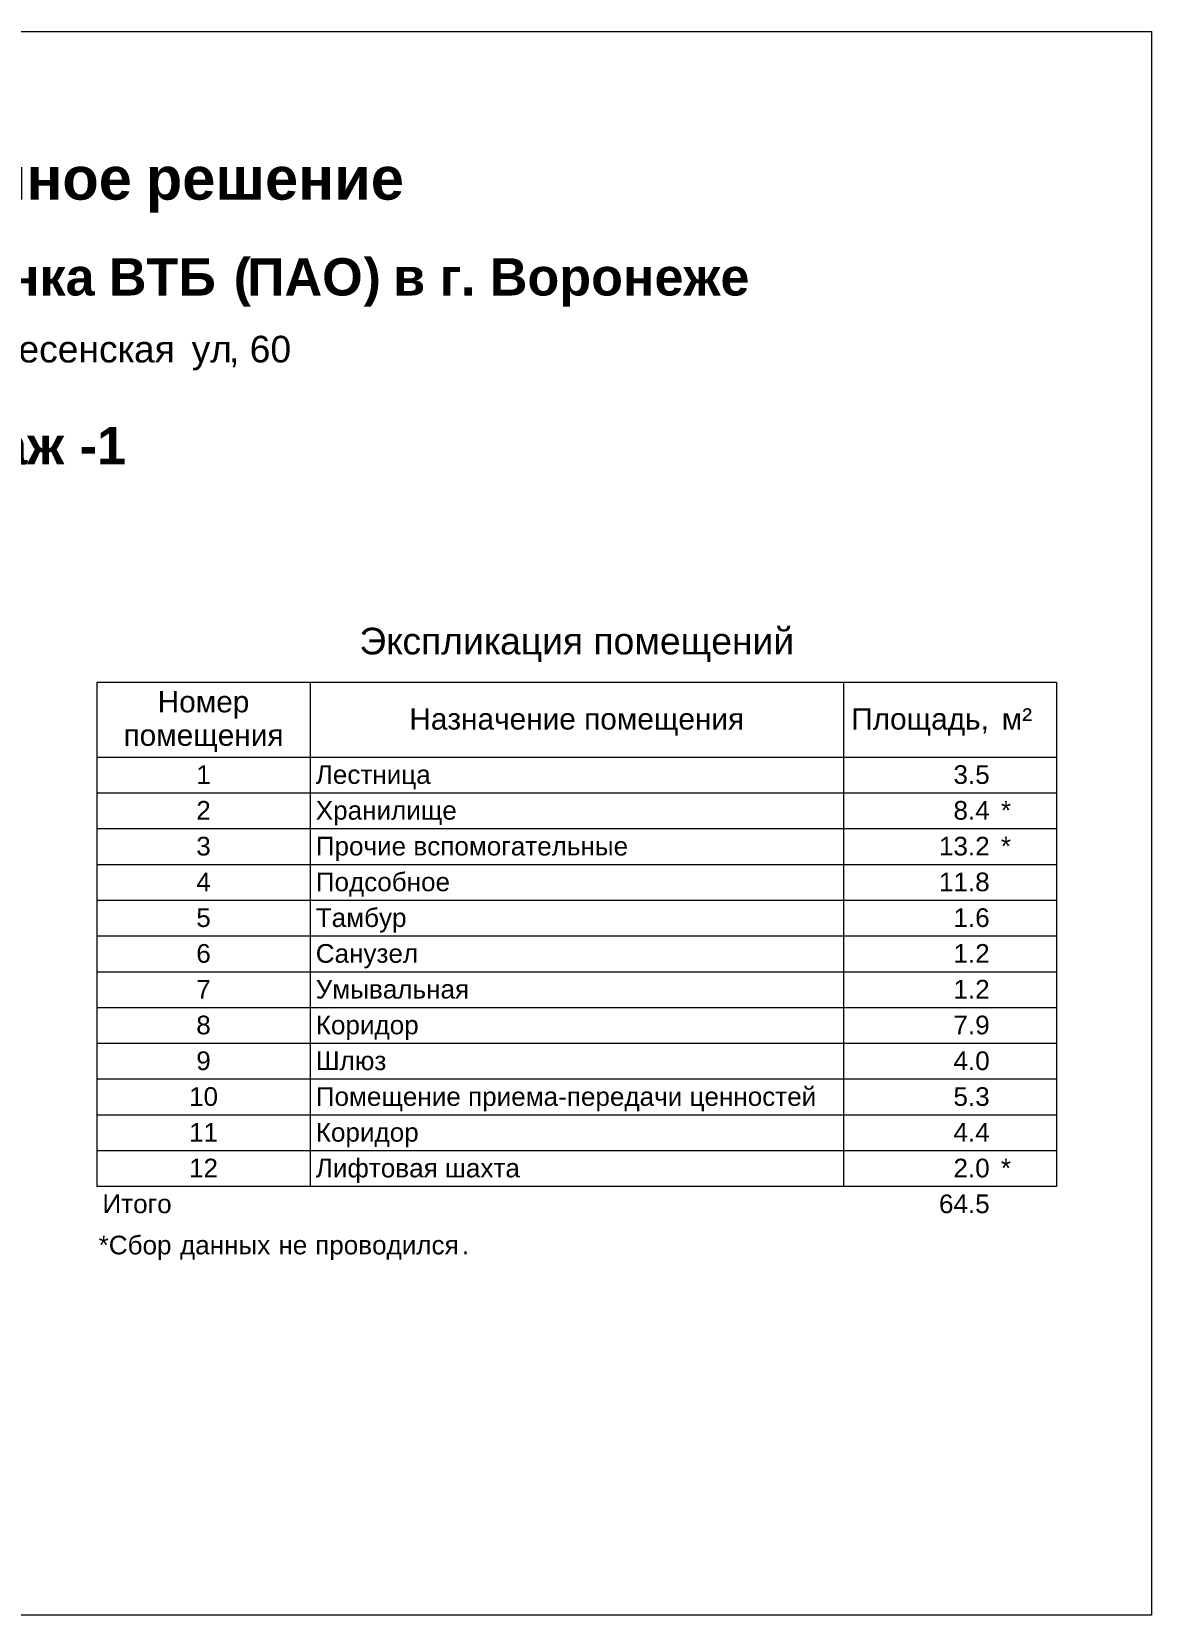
# Model space of a CAD drawing. Header units: metres. Extents: x 13252 to 55252, y 8993 to 38693.
# Drawn here: x 34252 to 55252, y 8993 to 38693 of the extents above; entities that cross this region are included whole.
import ezdxf

# ---------------------------------------------------------------- set-up
doc = ezdxf.new("R2010")
doc.units = ezdxf.units.M
doc.layers.add('Марки помещений', color=7, linetype='Continuous', lineweight=9)
doc.layers.add('Основные надписи', color=7, linetype='Continuous', lineweight=9)
doc.styles.add('Arial_2', font='arial.ttf', dxfattribs={"height": 3.5})
doc.styles.add('Arial_3', font='arial.ttf', dxfattribs={"height": 5})
doc.styles.add('Arial_4', font='arial.ttf', dxfattribs={"height": 4})
doc.styles.add('Arial_B', font='arialbd.ttf', dxfattribs={"height": 8})
doc.styles.add('Arial_B_1', font='arialbd.ttf', dxfattribs={"height": 7})

# ---------------------------------------------------------------- blocks, each defined once
blk = doc.blocks.new('Рамка - А3-600138-г_Рязань_ Вознесенская ул_ 60')
at = {"layer": 'Основные надписи'}
for p, q in [((-192, 148.5), (228, 148.5)), ((228, 148.5), (228, -148.5)), ((228, -148.5), (-192, -148.5))]:
    blk.add_line(p, q, dxfattribs=at)
blk = doc.blocks.new('Марка_Лист')
at = {"layer": 'Основные надписи', "char_height": 8, "attachment_point": 1, "style": 'Arial_B'}
for s, insert, width in [('Планировочное', (-69.8, -8.51), 106.7848), ('\\fArial|b1|i0|c204|p34|; ', (18.3, -8.51), 3.7679), ('решение', (21.41, -8.51), 58.2025)]:
    blk.add_mtext(s, dxfattribs=dict(at, insert=insert, width=width))

msp = doc.modelspace()

# ---------------------------------------------------------------- linework, layer by layer
at = {"layer": 'Основные надписи'}
for p, q in [((35475, 26496), (35475, 25082)), ((35475, 26496), (53475, 26496)), ((39475, 26496), (39475, 25082)), ((49475, 26496), (49475, 25082)), ((53475, 26496), (53475, 25082)), ((39475, 25082), (35475, 25082)), ((35475, 25082), (35475, 24412)), ((49475, 25082), (39475, 25082)), ((39475, 25082), (39475, 24412)), ((52325, 25082), (49475, 25082)), ((49475, 25082), (49475, 24412)), ((53475, 25082), (52325, 25082)), ((53475, 25082), (53475, 24412)), ((39475, 24412), (35475, 24412)), ((35475, 24412), (35475, 23741)), ((49475, 24412), (39475, 24412)), ((39475, 24412), (39475, 23741)), ((52325, 24412), (49475, 24412)), ((49475, 24412), (49475, 23741)), ((53475, 24412), (52325, 24412)), ((53475, 24412), (53475, 23741)), ((39475, 23741), (35475, 23741)), ((35475, 23741), (35475, 23070)), ((49475, 23741), (39475, 23741)), ((39475, 23741), (39475, 23070)), ((52325, 23741), (49475, 23741)), ((49475, 23741), (49475, 23070)), ((53475, 23741), (52325, 23741)), ((53475, 23741), (53475, 23070)), ((39475, 23070), (35475, 23070)), ((35475, 23070), (35475, 22399)), ((49475, 23070), (39475, 23070)), ((39475, 23070), (39475, 22399)), ((52325, 23070), (49475, 23070)), ((49475, 23070), (49475, 22399)), ((53475, 23070), (52325, 23070)), ((53475, 23070), (53475, 22399)), ((39475, 22399), (35475, 22399)), ((35475, 22399), (35475, 21728)), ((49475, 22399), (39475, 22399)), ((39475, 22399), (39475, 21728)), ((52325, 22399), (49475, 22399)), ((49475, 22399), (49475, 21728)), ((53475, 22399), (52325, 22399)), ((53475, 22399), (53475, 21728)), ((39475, 21728), (35475, 21728)), ((35475, 21728), (35475, 21057)), ((49475, 21728), (39475, 21728)), ((39475, 21728), (39475, 21057)), ((52325, 21728), (49475, 21728)), ((49475, 21728), (49475, 21057)), ((53475, 21728), (52325, 21728)), ((53475, 21728), (53475, 21057)), ((39475, 21057), (35475, 21057)), ((35475, 21057), (35475, 20387)), ((49475, 21057), (39475, 21057)), ((39475, 21057), (39475, 20387)), ((52325, 21057), (49475, 21057)), ((49475, 21057), (49475, 20387)), ((53475, 21057), (52325, 21057)), ((53475, 21057), (53475, 20387)), ((39475, 20387), (35475, 20387)), ((35475, 20387), (35475, 19716)), ((49475, 20387), (39475, 20387)), ((39475, 20387), (39475, 19716)), ((52325, 20387), (49475, 20387)), ((49475, 20387), (49475, 19716)), ((53475, 20387), (52325, 20387)), ((53475, 20387), (53475, 19716)), ((39475, 19716), (35475, 19716)), ((35475, 19716), (35475, 19045)), ((49475, 19716), (39475, 19716)), ((39475, 19716), (39475, 19045)), ((52325, 19716), (49475, 19716)), ((49475, 19716), (49475, 19045)), ((53475, 19716), (52325, 19716)), ((53475, 19716), (53475, 19045)), ((39475, 19045), (35475, 19045)), ((35475, 19045), (35475, 18374)), ((49475, 19045), (39475, 19045)), ((39475, 19045), (39475, 18374)), ((52325, 19045), (49475, 19045)), ((49475, 19045), (49475, 18374)), ((53475, 19045), (52325, 19045)), ((53475, 19045), (53475, 18374)), ((39475, 18374), (35475, 18374)), ((35475, 18374), (35475, 17703)), ((49475, 18374), (39475, 18374)), ((39475, 18374), (39475, 17703)), ((52325, 18374), (49475, 18374)), ((49475, 18374), (49475, 17703)), ((53475, 18374), (52325, 18374)), ((53475, 18374), (53475, 17703)), ((39475, 17703), (35475, 17703)), ((35475, 17703), (35475, 17032)), ((49475, 17703), (39475, 17703)), ((39475, 17703), (39475, 17032)), ((52325, 17703), (49475, 17703)), ((49475, 17703), (49475, 17032)), ((53475, 17703), (52325, 17703)), ((53475, 17703), (53475, 17032)), ((39475, 17032), (35475, 17032)), ((49475, 17032), (39475, 17032)), ((52325, 17032), (49475, 17032)), ((53475, 17032), (52325, 17032))]:
    msp.add_line(p, q, dxfattribs=at)

# ---------------------------------------------------------------- block references
at = {"layer": 'Основные надписи', "xscale": 100, "yscale": 100, "zscale": 100}
msp.add_blockref('Рамка - А3-600138-г_Рязань_ Вознесенская ул_ 60', (32452, 23843), dxfattribs=at)
at = {"layer": 'Основные надписи'}
ref = msp.add_blockref('Марка_Лист', (34252, 37193), dxfattribs=dict(at, xscale=100, yscale=100, zscale=100))
ref.add_attrib('UNKNOWN0', 'ОО', (20701, 33744), dxfattribs={"layer": '0', "height": 700, "style": 'Arial_B_1'})
ref.add_attrib('UNKNOWN1', 'в', (22451, 33744), dxfattribs={"layer": '0', "height": 700, "style": 'Arial_B_1'})
ref.add_attrib('UNKNOWN2', 'г', (23324, 33744), dxfattribs={"layer": '0', "height": 700, "style": 'Arial_B_1'})
ref.add_attrib('UNKNOWN3', '.', (23722, 33744), dxfattribs={"layer": '0', "height": 700, "style": 'Arial_B_1'})
ref.add_attrib('UNKNOWN4', 'Рязани', (24264, 33744), dxfattribs={"layer": '0', "height": 700, "style": 'Arial_B_1'})
ref.add_attrib('UNKNOWN5', 'Филиала', (27990, 33744), dxfattribs={"layer": '0', "height": 700, "style": 'Arial_B_1'})
ref.add_attrib('UNKNOWN6', 'Банка', (32562, 33744), dxfattribs={"layer": '0', "height": 700, "style": 'Arial_B_1'})
ref.add_attrib('UNKNOWN7', 'ВТБ', (35700, 33744), dxfattribs={"layer": '0', "height": 700, "style": 'Arial_B_1'})
ref.add_attrib('UNKNOWN8', ' (', (37769, 33744), dxfattribs={"layer": '0', "height": 700, "style": 'Arial_B_1'})
ref.add_attrib('UNKNOWN9', 'ПАО', (38291, 33744), dxfattribs={"layer": '0', "height": 700, "style": 'Arial_B_1'})
ref.add_attrib('UNKNOWN10', ')', (40476, 33744), dxfattribs={"layer": '0', "height": 700, "style": 'Arial_B_1'})
ref.add_attrib('UNKNOWN11', 'в', (41031, 33744), dxfattribs={"layer": '0', "height": 700, "style": 'Arial_B_1'})
ref.add_attrib('UNKNOWN12', 'г', (41904, 33744), dxfattribs={"layer": '0', "height": 700, "style": 'Arial_B_1'})
ref.add_attrib('UNKNOWN13', '.', (42303, 33744), dxfattribs={"layer": '0', "height": 700, "style": 'Arial_B_1'})
ref.add_attrib('UNKNOWN14', 'Воронеже', (42844, 33744), dxfattribs={"layer": '0', "height": 700, "style": 'Arial_B_1'})
ref.add_attrib('UNKNOWN15', 'Этаж', (32449, 30578), dxfattribs={"layer": '0', "height": 700, "style": 'Arial_B_1'})
ref.add_attrib('UNKNOWN16', ' -1', (34879, 30578), dxfattribs={"layer": '0', "height": 700, "style": 'Arial_B_1'})
ref.add_attrib('UNKNOWN17', 'г', (29259, 32489), dxfattribs={"layer": '0', "height": 500, "style": 'Arial_3'})
ref.add_attrib('UNKNOWN18', '.', (29500, 32489), dxfattribs={"layer": '0', "height": 500, "style": 'Arial_3'})
ref.add_attrib('UNKNOWN19', 'Рязань', (29708, 32489), dxfattribs={"layer": '0', "height": 500, "style": 'Arial_3'})
ref.add_attrib('UNKNOWN20', ',', (32039, 32489), dxfattribs={"layer": '0', "height": 500, "style": 'Arial_3'})
ref.add_attrib('UNKNOWN21', 'Вознесенская', (32443, 32489), dxfattribs={"layer": '0', "height": 500, "style": 'Arial_3'})
ref.add_attrib('UNKNOWN22', 'ул', (37252, 32489), dxfattribs={"layer": '0', "height": 500, "style": 'Arial_3'})
ref.add_attrib('UNKNOWN23', ', 60', (37953, 32489), dxfattribs={"layer": '0', "height": 500, "style": 'Arial_3'})
ref.add_attrib('UNKNOWN0', 'ОО', (20701, 33744), dxfattribs={"layer": '0', "height": 700, "style": 'Arial_B_1'})
ref.add_attrib('UNKNOWN1', 'в', (22451, 33744), dxfattribs={"layer": '0', "height": 700, "style": 'Arial_B_1'})
ref.add_attrib('UNKNOWN2', 'г', (23324, 33744), dxfattribs={"layer": '0', "height": 700, "style": 'Arial_B_1'})
ref.add_attrib('UNKNOWN3', '.', (23722, 33744), dxfattribs={"layer": '0', "height": 700, "style": 'Arial_B_1'})
ref.add_attrib('UNKNOWN4', 'Рязани', (24264, 33744), dxfattribs={"layer": '0', "height": 700, "style": 'Arial_B_1'})
ref.add_attrib('UNKNOWN5', 'Филиала', (27990, 33744), dxfattribs={"layer": '0', "height": 700, "style": 'Arial_B_1'})
ref.add_attrib('UNKNOWN6', 'Банка', (32562, 33744), dxfattribs={"layer": '0', "height": 700, "style": 'Arial_B_1'})
ref.add_attrib('UNKNOWN7', 'ВТБ', (35700, 33744), dxfattribs={"layer": '0', "height": 700, "style": 'Arial_B_1'})
ref.add_attrib('UNKNOWN8', ' (', (37769, 33744), dxfattribs={"layer": '0', "height": 700, "style": 'Arial_B_1'})
ref.add_attrib('UNKNOWN9', 'ПАО', (38291, 33744), dxfattribs={"layer": '0', "height": 700, "style": 'Arial_B_1'})
ref.add_attrib('UNKNOWN10', ')', (40476, 33744), dxfattribs={"layer": '0', "height": 700, "style": 'Arial_B_1'})
ref.add_attrib('UNKNOWN11', 'в', (41031, 33744), dxfattribs={"layer": '0', "height": 700, "style": 'Arial_B_1'})
ref.add_attrib('UNKNOWN12', 'г', (41904, 33744), dxfattribs={"layer": '0', "height": 700, "style": 'Arial_B_1'})
ref.add_attrib('UNKNOWN13', '.', (42303, 33744), dxfattribs={"layer": '0', "height": 700, "style": 'Arial_B_1'})
ref.add_attrib('UNKNOWN14', 'Воронеже', (42844, 33744), dxfattribs={"layer": '0', "height": 700, "style": 'Arial_B_1'})
ref.add_attrib('UNKNOWN15', 'Этаж', (32449, 30578), dxfattribs={"layer": '0', "height": 700, "style": 'Arial_B_1'})
ref.add_attrib('UNKNOWN16', ' -1', (34879, 30578), dxfattribs={"layer": '0', "height": 700, "style": 'Arial_B_1'})
ref.add_attrib('UNKNOWN17', 'г', (29259, 32489), dxfattribs={"layer": '0', "height": 500, "style": 'Arial_3'})
ref.add_attrib('UNKNOWN18', '.', (29500, 32489), dxfattribs={"layer": '0', "height": 500, "style": 'Arial_3'})
ref.add_attrib('UNKNOWN19', 'Рязань', (29708, 32489), dxfattribs={"layer": '0', "height": 500, "style": 'Arial_3'})
ref.add_attrib('UNKNOWN20', ',', (32039, 32489), dxfattribs={"layer": '0', "height": 500, "style": 'Arial_3'})
ref.add_attrib('UNKNOWN21', 'Вознесенская', (32443, 32489), dxfattribs={"layer": '0', "height": 500, "style": 'Arial_3'})
ref.add_attrib('UNKNOWN22', 'ул', (37252, 32489), dxfattribs={"layer": '0', "height": 500, "style": 'Arial_3'})
ref.add_attrib('UNKNOWN23', ', 60', (37953, 32489), dxfattribs={"layer": '0', "height": 500, "style": 'Arial_3'})

# ---------------------------------------------------------------- texts
at = {"layer": 'Марки помещений', "char_height": 350, "attachment_point": 1, "style": 'Arial_2'}
for s, insert, width in [('\\fArial|b0|i0|c204|p34|;*', (35507, 16112), 232.49), ('Сбор', (35698, 16112), 1451.05), ('данных', (37034, 16112), 2068.35), ('не', (38880, 16112), 665.4), ('проводился', (39568, 16112), 3335.02), ('\\fArial|b0|i0|c204|p34|;.', (42320, 16112), 168.35)]:
    msp.add_mtext(s, dxfattribs=dict(at, insert=insert, width=width))
at = {"layer": 'Основные надписи', "line_spacing_factor": 0.941778}
for s, insert, char_height, width, attachment_point, style in [('Экспликация помещений', (44475, 27514), 500, 9745.44, 2, 'Arial_3'), ('Номер\\Pпомещения', (37475, 26327), 400, 3589.53, 2, 'Arial_4'), ('Назначение помещения', (44475, 26004), 400, 7502.27, 2, 'Arial_4'), ('Площадь,', (52205, 26004), 400, 3080.24, 3, 'Arial_4'), ('м\\fArial|b0|i0|c238|p34|;²', (52445, 26004), 400, 680.69, 1, 'Arial_4'), ('\\fArial|b0|i0|c204|p34|;1', (37475, 24935), 350, 325.65, 2, 'Arial_2'), ('Лестница', (39580, 24935), 350, 2570.95, 1, 'Arial_2'), ('3.5', (52220, 24935), 350, 814.13, 3, 'Arial_2'), ('\\fArial|b0|i0|c204|p34|;2', (37475, 24264), 350, 325.65, 2, 'Arial_2'), ('Хранилище', (39580, 24264), 350, 3157.98, 1, 'Arial_2'), ('8.4', (52220, 24264), 350, 814.13, 3, 'Arial_2'), ('\\fArial|b0|i0|c204|p34|;*', (52430, 24264), 350, 227.1, 1, 'Arial_2'), ('\\fArial|b0|i0|c204|p34|;3', (37475, 23593), 350, 325.65, 2, 'Arial_2'), ('Прочие вспомогательные', (39580, 23593), 350, 7001.54, 1, 'Arial_2'), ('13.2', (52220, 23593), 350, 1139.79, 3, 'Arial_2'), ('\\fArial|b0|i0|c204|p34|;*', (52430, 23593), 350, 227.1, 1, 'Arial_2'), ('\\fArial|b0|i0|c204|p34|;4', (37475, 22922), 350, 325.65, 2, 'Arial_2'), ('Подсобное', (39580, 22922), 350, 3008.01, 1, 'Arial_2'), ('11.8', (52220, 22922), 350, 1139.79, 3, 'Arial_2'), ('\\fArial|b0|i0|c204|p34|;5', (37475, 22252), 350, 325.65, 2, 'Arial_2'), ('Тамбур', (39580, 22252), 350, 2022.48, 1, 'Arial_2'), ('1.6', (52220, 22252), 350, 814.13, 3, 'Arial_2'), ('\\fArial|b0|i0|c204|p34|;6', (37475, 21581), 350, 325.65, 2, 'Arial_2'), ('Санузел', (39580, 21581), 350, 2275.29, 1, 'Arial_2'), ('1.2', (52220, 21581), 350, 814.13, 3, 'Arial_2'), ('\\fArial|b0|i0|c204|p34|;7', (37475, 20910), 350, 325.65, 2, 'Arial_2'), ('Умывальная', (39580, 20910), 350, 3432.21, 1, 'Arial_2'), ('1.2', (52220, 20910), 350, 814.13, 3, 'Arial_2'), ('\\fArial|b0|i0|c204|p34|;8', (37475, 20239), 350, 325.65, 2, 'Arial_2'), ('Коридор', (39580, 20239), 350, 2305.28, 1, 'Arial_2'), ('7.9', (52220, 20239), 350, 814.13, 3, 'Arial_2'), ('\\fArial|b0|i0|c204|p34|;9', (37475, 19568), 350, 325.65, 2, 'Arial_2'), ('Шлюз', (39580, 19568), 350, 1576.85, 1, 'Arial_2'), ('4.0', (52220, 19568), 350, 814.13, 3, 'Arial_2'), ('10', (37475, 18897), 350, 651.31, 2, 'Arial_2'), ('Помещение приема-передачи ценностей', (39580, 18897), 350, 11217.9, 1, 'Arial_2'), ('5.3', (52220, 18897), 350, 814.13, 3, 'Arial_2'), ('11', (37475, 18226), 350, 651.31, 2, 'Arial_2'), ('Коридор', (39580, 18226), 350, 2305.28, 1, 'Arial_2'), ('4.4', (52220, 18226), 350, 814.13, 3, 'Arial_2'), ('12', (37475, 17556), 350, 651.31, 2, 'Arial_2'), ('Лифтовая шахта', (39580, 17556), 350, 4567.72, 1, 'Arial_2'), ('2.0', (52220, 17556), 350, 814.13, 3, 'Arial_2'), ('\\fArial|b0|i0|c204|p34|;*', (52430, 17556), 350, 227.1, 1, 'Arial_2'), ('Итого', (35580, 16885), 350, 1551.14, 1, 'Arial_2'), ('64.5', (52220, 16885), 350, 1139.79, 3, 'Arial_2')]:
    msp.add_mtext(s, dxfattribs=dict(at, insert=insert, char_height=char_height, width=width, attachment_point=attachment_point, style=style))

doc.saveas('drawing.dxf')
